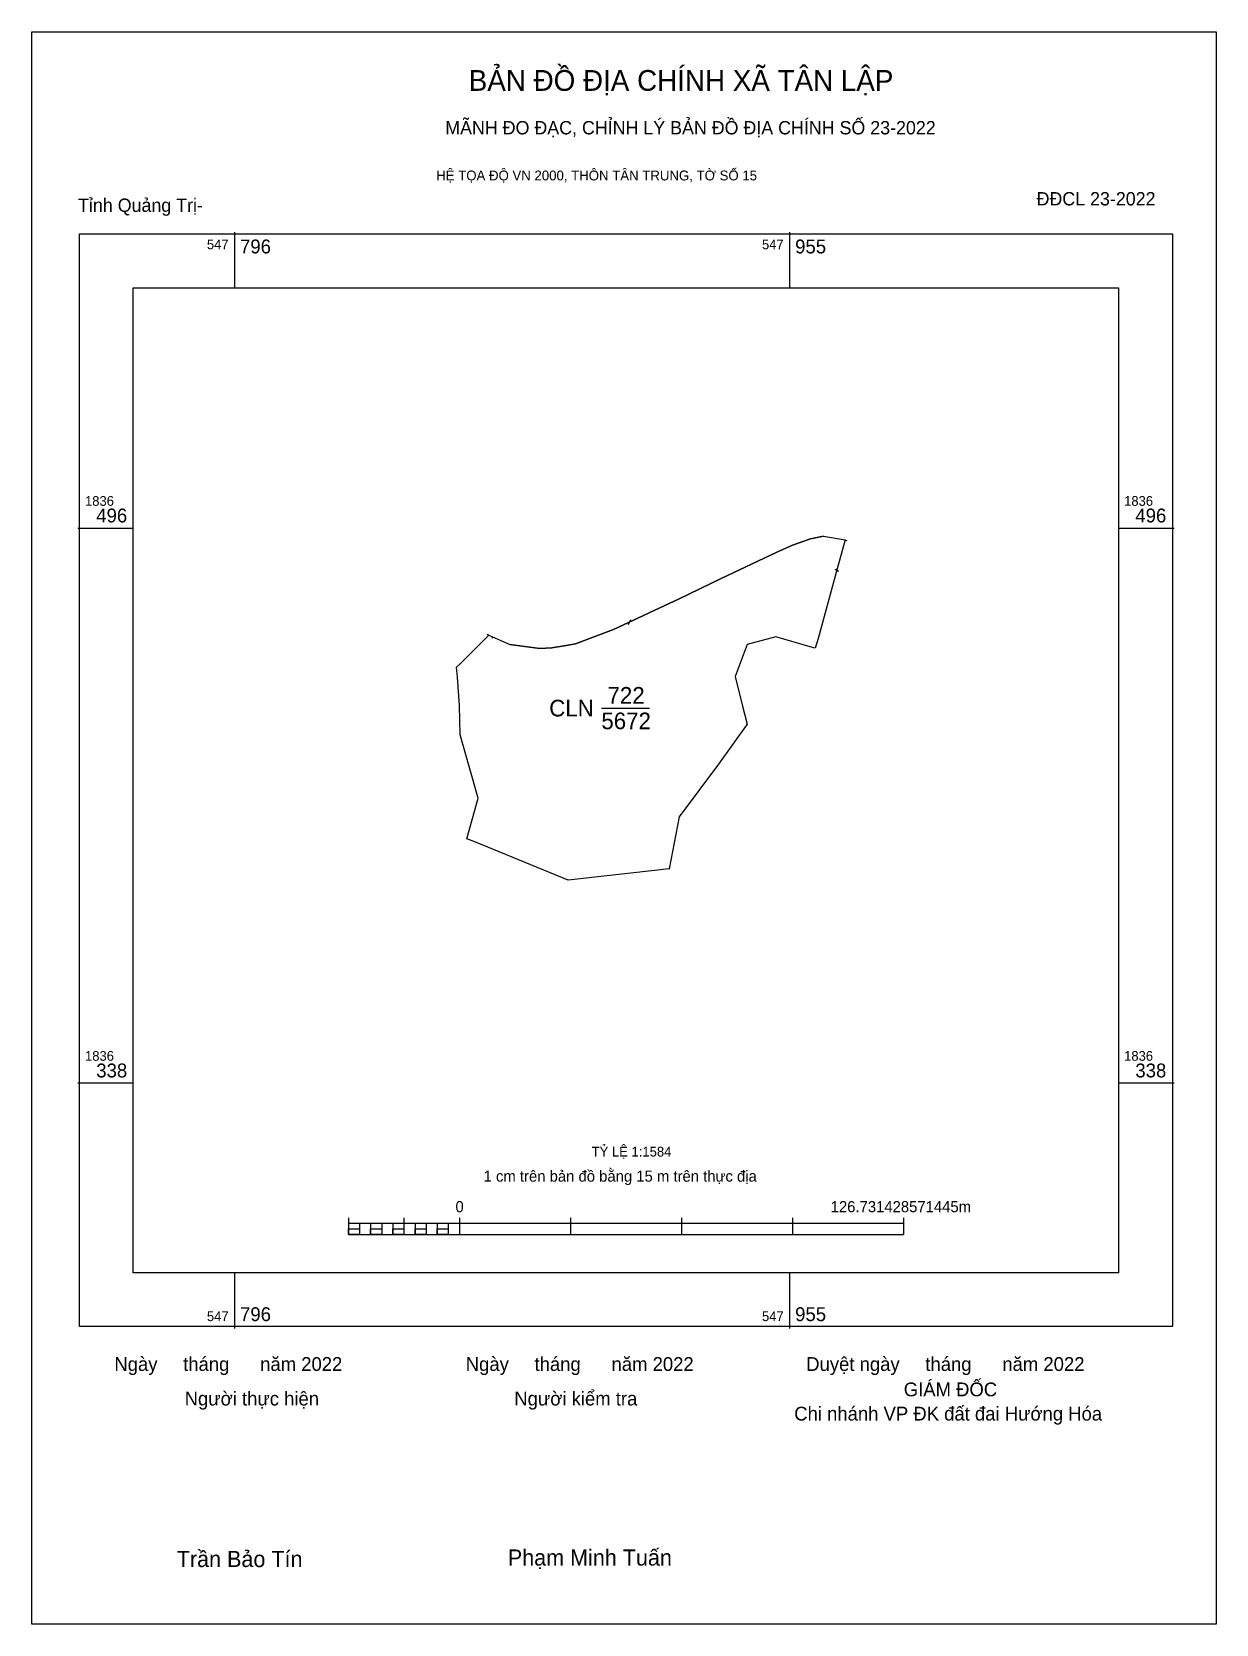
# Model space of a CAD drawing. Extents: x 547739 to 548077, y 1836184 to 1836638.
import ezdxf

# ---------------------------------------------------------------- set-up
doc = ezdxf.new("R2010")
doc.units = 0
for name, color, linetype in [('Level 10', 7, 'Continuous'), ('Level 13', 7, 'Continuous'), ('Level 15', 7, 'Continuous'), ('Level 23', 7, 'Continuous'), ('Level 27', 7, 'Continuous'), ('Level 39', 7, 'Continuous'), ('Level 49', 7, 'Continuous'), ('Level 6', 7, 'Continuous'), ('Level 62', 7, 'Continuous'), ('Level 63', 7, 'Continuous'), ('Level 9', 7, 'Continuous')]:
    doc.layers.add(name, color=color, linetype=linetype)

msp = doc.modelspace()

# ---------------------------------------------------------------- linework, layer by layer
at = {"layer": 'Level 10'}
msp.add_lwpolyline([(547951.13, 1836465.71), (547942.96, 1836463.56), (547939.48, 1836454.38), (547941.63, 1836445.98), (547942.95, 1836440.86), (547934.74, 1836429.39), (547923.51, 1836414.41), (547920.69, 1836399.55), (547909.67, 1836398.32), (547904.59, 1836397.75), (547891.81, 1836396.33), (547865.19, 1836407.2), (547862.93, 1836408.12), (547866.16, 1836419.74), (547861.05, 1836437.82), (547860.78, 1836446.19), (547860.21, 1836454.2), (547860, 1836457.08), (547860.92, 1836457.99), (547869.17, 1836466.21), (547869.19, 1836466.2), (547875.14, 1836463.58), (547883.72, 1836462.37), (547887.15, 1836462.63), (547891.24, 1836463.25), (547893.94, 1836463.75), (547904.72, 1836467.86), (547923.49, 1836476.55), (547935.46, 1836482.37), (547951.17, 1836489.86), (547955.82, 1836491.87), (547961.03, 1836493.72), (547964.68, 1836494.46), (547970.89, 1836493.43), (547968.62, 1836485.2), (547963.14, 1836465.31), (547962.36, 1836462.49), (547960.89, 1836462.91)], close=True, dxfattribs=at)
at = {"layer": 'Level 15'}
msp.add_lwpolyline([(547738.77, 1836638.44), (548076.76, 1836638.44), (548076.76, 1836183.92), (547738.77, 1836183.92)], close=True, dxfattribs=at)
at = {"layer": 'Level 23'}
for points in [[(547964.68, 1836494.46), (547961.03, 1836493.72), (547955.82, 1836491.87), (547951.17, 1836489.86), (547935.46, 1836482.37), (547923.49, 1836476.55), (547904.72, 1836467.86), (547893.94, 1836463.75), (547891.24, 1836463.25), (547887.15, 1836462.63), (547883.72, 1836462.37), (547875.14, 1836463.58)], [(547964.68, 1836494.46), (547970.89, 1836493.43), (547971.37, 1836493.24)], [(547868.72, 1836466.49), (547869.17, 1836466.21), (547869.19, 1836466.2), (547875.14, 1836463.58)]]:
    msp.add_lwpolyline(points, dxfattribs=at)
at = {"layer": 'Level 27'}
for p, q in [((547970.89, 1836493.43), (547970.9, 1836493.42)), ((547968.62, 1836485.2), (547968.64, 1836485.21)), ((547869.17, 1836466.21), (547869.15, 1836466.22)), ((547960.89, 1836462.91), (547960.88, 1836462.89)), ((547963.14, 1836465.31), (547963.15, 1836465.31)), ((547860.92, 1836457.99), (547860.92, 1836458.01)), ((547860.21, 1836454.2), (547860.19, 1836454.19)), ((547941.63, 1836445.98), (547941.65, 1836445.98)), ((547934.74, 1836429.39), (547934.73, 1836429.38)), ((547934.74, 1836429.39), (547934.76, 1836429.39)), ((547865.19, 1836407.2), (547865.18, 1836407.18)), ((547909.67, 1836398.32), (547909.67, 1836398.31)), ((547920.69, 1836399.55), (547920.71, 1836399.55)), ((547904.59, 1836397.75), (547904.58, 1836397.74))]:
    msp.add_line(p, q, dxfattribs=at)
at = {"layer": 'Level 39'}
msp.add_line((547968.95, 1836484.44), (547968.47, 1836484.64), dxfattribs=at)
at = {"layer": 'Level 49'}
msp.add_line((547968, 1836484.84), (547968.62, 1836485.2), dxfattribs=at)
for points in [[(547909.02, 1836469.25), (547909.71, 1836470.73)], [(547870.02, 1836465.5), (547870.33, 1836465.7)]]:
    msp.add_lwpolyline(points, dxfattribs=at)
at = {"layer": 'Level 62'}
msp.add_lwpolyline([(547767.72, 1836565.39), (548048.92, 1836565.39), (548048.92, 1836284.19), (547767.72, 1836284.19)], close=True, dxfattribs=at)
at = {"layer": 'Level 63'}
for p, q in [((547796.6, 1836581.23), (547796.6, 1836565.39)), ((547955.01, 1836581.23), (547955.01, 1836565.39)), ((547751.87, 1836496.81), (547767.72, 1836496.81)), ((548048.92, 1836496.81), (548064.76, 1836496.81)), ((547751.87, 1836338.4), (547767.72, 1836338.4)), ((548048.92, 1836338.4), (548064.76, 1836338.4)), ((547829.11, 1836299.92), (547829.11, 1836295.17)), ((547829.11, 1836298.34), (547987.52, 1836298.34)), ((547832.28, 1836298.34), (547832.28, 1836295.17)), ((547835.45, 1836298.34), (547835.45, 1836295.17)), ((547838.62, 1836298.34), (547838.62, 1836295.17)), ((547841.78, 1836298.34), (547841.78, 1836295.17)), ((547844.95, 1836299.92), (547844.95, 1836295.17)), ((547844.95, 1836298.34), (547844.95, 1836295.17)), ((547848.12, 1836298.34), (547848.12, 1836295.17)), ((547851.29, 1836298.34), (547851.29, 1836295.17)), ((547854.46, 1836298.34), (547854.46, 1836295.17)), ((547857.63, 1836298.34), (547857.63, 1836295.17)), ((547860.79, 1836299.92), (547860.79, 1836295.17)), ((547860.79, 1836298.34), (547860.79, 1836295.17)), ((547892.48, 1836299.92), (547892.48, 1836295.17)), ((547924.16, 1836299.92), (547924.16, 1836295.17)), ((547955.84, 1836299.92), (547955.84, 1836295.17)), ((547987.52, 1836299.92), (547987.52, 1836295.17)), ((547829.11, 1836295.17), (547987.52, 1836295.17)), ((547796.6, 1836284.19), (547796.6, 1836268.35)), ((547955.01, 1836284.19), (547955.01, 1836268.35))]:
    msp.add_line(p, q, dxfattribs=at)
for points in [[(547752.37, 1836580.74), (548064.27, 1836580.74), (548064.27, 1836268.84), (547752.37, 1836268.84)], [(547829.11, 1836296.75), (547832.28, 1836296.75), (547832.28, 1836295.17), (547829.11, 1836295.17)], [(547829.11, 1836296.75), (547832.28, 1836296.75), (547832.28, 1836295.17), (547829.11, 1836295.17)], [(547835.45, 1836296.75), (547838.62, 1836296.75), (547838.62, 1836295.17), (547835.45, 1836295.17)], [(547841.78, 1836296.75), (547844.95, 1836296.75), (547844.95, 1836295.17), (547841.78, 1836295.17)], [(547848.12, 1836296.75), (547851.29, 1836296.75), (547851.29, 1836295.17), (547848.12, 1836295.17)], [(547854.46, 1836296.75), (547857.63, 1836296.75), (547857.63, 1836295.17), (547854.46, 1836295.17)]]:
    msp.add_lwpolyline(points, close=True, dxfattribs=at)
at = {"layer": 'Level 9'}
msp.add_line((547901.3, 1836445.4), (547915.07, 1836445.4), dxfattribs=at)

# ---------------------------------------------------------------- texts
at = {"layer": 'Level 13'}
for s, p in [('722', (547903.06, 1836446.67)), ('CLN', (547886.42, 1836443.02)), ('5672', (547901.31, 1836439.38))]:
    msp.add_text(s, height=4.752, dxfattribs=at).set_placement(p)
at = {"layer": 'Level 6'}
msp.add_text('TỶ LỆ 1:1584', height=2.7848, dxfattribs=at).set_placement((547898.52, 1836317.4))
at = {"layer": 'Level 63'}
for s, height, p in [('BẢN ĐỒ ĐỊA CHÍNH XÃ TÂN LẬP', 5.9305, (547863.46, 1836621.6)), ('MÃNH ĐO ĐẠC, CHỈNH LÝ BẢN ĐỒ ĐỊA CHÍNH SỐ 23-2022', 3.8054, (547856.75, 1836609.17)), ('HỆ TỌA ĐỘ VN 2000, THÔN TÂN TRUNG, TỜ SỐ 15', 2.817, (547854.17, 1836596.03)), ('547', 2.772, (547788.73, 1836576.38)), ('796', 3.96, (547798.18, 1836575.19)), ('547', 2.772, (547947.15, 1836576.38)), ('955', 3.96, (547956.6, 1836575.19)), ('1836', 2.772, (547753.95, 1836503.15)), ('1836', 2.772, (548050.5, 1836503.15)), ('496', 3.96, (547757.15, 1836498.4)), ('496', 3.96, (548053.7, 1836498.4)), ('D', 0.0159, (547944.43, 1836486.64)), ('D', 0.0159, (547944.43, 1836486.64)), ('D', 0.0159, (547922.45, 1836476.04)), ('D', 0.0159, (547922.45, 1836476.04)), ('1836', 2.772, (547753.95, 1836344.74)), ('338', 3.96, (547757.15, 1836339.98)), ('1836', 2.772, (548050.5, 1836344.74)), ('338', 3.96, (548053.7, 1836339.98)), ('1 cm trên bản đồ bằng 15 m trên thực địa', 3.1683, (547867.7, 1836310.22)), ('0', 3.17, (547859.67, 1836301.51)), ('126.731428571445m', 3.1683, (547966.75, 1836301.51)), ('547', 2.772, (547788.73, 1836270.42)), ('796', 3.96, (547798.18, 1836270.42)), ('547', 2.772, (547947.15, 1836270.42)), ('955', 3.96, (547956.6, 1836270.42)), ('Ngày     tháng      năm 2022', 3.9419, (547762.32, 1836256.2)), ('Ngày     tháng      năm 2022', 3.9419, (547862.6, 1836256.2)), ('Duyệt ngày     tháng      năm 2022', 3.9419, (547959.77, 1836256.2)), ('GIÁM ĐỐC', 3.942, (547987.61, 1836248.96)), ('Người thực hiện', 3.9419, (547782.38, 1836246.34)), ('Người kiểm tra', 3.9419, (547876.46, 1836246.34)), ('Chi nhánh VP ĐK đất đai Hướng Hóa', 3.9419, (547956.35, 1836242.04)), ('Trần Bảo Tín', 4.5978, (547780.13, 1836200.22)), ('Phạm Minh Tuấn', 4.5978, (547874.61, 1836200.64))]:
    msp.add_text(s, height=height, dxfattribs=at).set_placement(p)
at = {"layer": 'Level 9'}
for s, p in [('Tỉnh Quảng Trị-', (547751.96, 1836587.05)), ('ĐĐCL 23-2022', (548025.51, 1836588.89))]:
    msp.add_text(s, height=3.8054, dxfattribs=at).set_placement(p)

doc.saveas('drawing.dxf')
